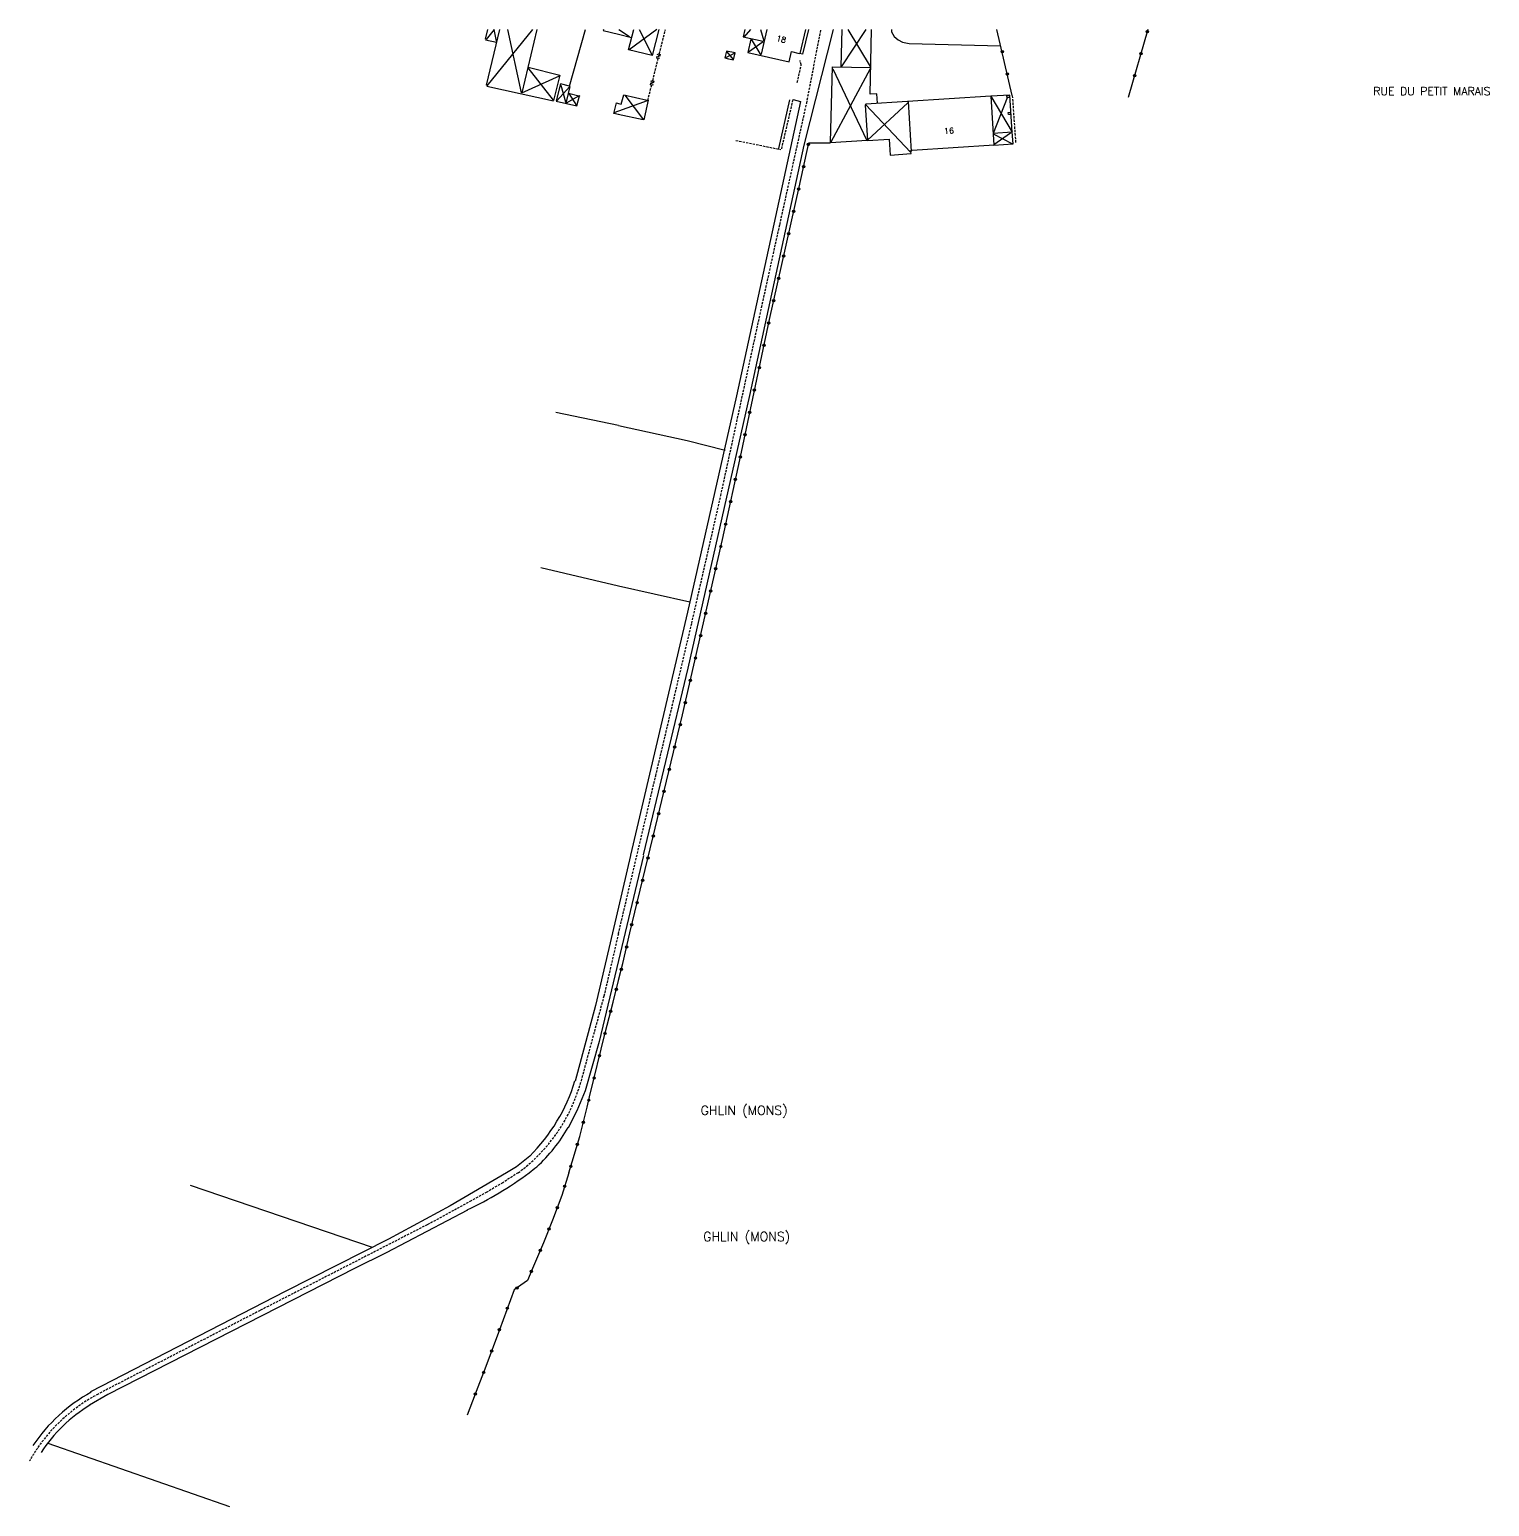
# Model space of a CAD drawing. Header units: millimetres. Extents: x 115017 to 116000, y 128154 to 129000.
# Drawn here: x 115371.2 to 115690.6, y 128677 to 129000 of the extents above; entities that cross this region are included whole.
import ezdxf
from ezdxf.enums import TextEntityAlignment as Align

# ---------------------------------------------------------------- set-up
doc = ezdxf.new("R2010")
doc.units = ezdxf.units.MM
doc.linetypes.add('DASHED', pattern=[0.75, 0.5, -0.25])
for name, color, linetype in [('W0001', 6, 'DASHED'), ('W0008', 7, 'CONTINUOUS'), ('W0100', 7, 'CONTINUOUS'), ('W0112', 1, 'DASHED'), ('W0310', 3, 'CONTINUOUS'), ('W0322', 7, 'CONTINUOUS'), ('W0980', 7, 'CONTINUOUS'), ('W0989', 7, 'CONTINUOUS'), ('W0991', 7, 'CONTINUOUS')]:
    doc.layers.add(name, color=color, linetype=linetype)
doc.styles.get("Standard").update_dxf_attribs({"font": 'romans.shx', "width": 0.85})

msp = doc.modelspace()

# ---------------------------------------------------------------- linework, layer by layer
at = {"layer": 'W0001'}
msp.add_lwpolyline([(115500, 128802.28), (115508.17, 128836.82), (115516.04, 128870.17), (115522.4, 128898.09), (115531.32, 128939.24), (115535.32, 128957.39), (115541.19, 128983.95), (115544.32, 129000)], dxfattribs=at)
for points in [[(115500, 128802.28), (115496.83, 128788.65), (115491.78, 128769.9, -0.169723), (115478.08, 128750)], [(115478.08, 128750), (115474.72, 128747.83), (115471.19, 128745.75), (115467.76, 128743.87), (115464.58, 128742.09), (115461.28, 128740.3), (115458.19, 128738.64), (115421.63, 128719.89), (115386.15, 128701.6, 0.121155), (115372.92, 128689.8, 0.021643), (115371.17, 128686.98, 2.912294)]]:
    msp.add_lwpolyline(points, format="xyb", dxfattribs=at)
at = {"layer": 'W0008'}
for points in [[(115546.98, 129000), (115540.58, 128974.77), (115528.69, 128919.96)], [(115538.18, 128984.44), (115538.26, 128984.71), (115539.83, 128984.28), (115525.87, 128919.94)], [(115525.87, 128919.94), (115515.12, 128872.59)], [(115528.69, 128919.96), (115515.19, 128860.33)], [(115515.12, 128872.59), (115502.63, 128819.44)], [(115515.19, 128860.33), (115505.44, 128819.51)], [(115505.46, 128819.42), (115500, 128796.39)], [(115502.65, 128819.37), (115500, 128808.11)], [(115500, 128808.11), (115494.96, 128786.61), (115490.55, 128770.03)], [(115500, 128796.39), (115495.81, 128778.67), (115492.72, 128767.95), (115490.94, 128763.56), (115489.03, 128759.82)], [(115480.62, 128753.63), (115477.69, 128751.28), (115475.51, 128750)], [(115475.51, 128750), (115463.22, 128742.8), (115449.73, 128735.5), (115427.09, 128724.04), (115384.53, 128702.05)], [(115466.97, 128741.84), (115449.22, 128732.48), (115442.24, 128729.03), (115388.29, 128701.52), (115384.31, 128699.17)]]:
    msp.add_lwpolyline(points, dxfattribs=at)
for centre, radius, start, end in [((115452.64, 128781.65), 39.58, 314.9297, 343.0053), ((115456.72, 128778.76), 37.43, 312.7972, 329.6965), ((115433.79, 128812.36), 77.89, 295.1841, 306.8145), ((115433.59, 128812.66), 78.25, 306.7969, 308.3588), ((115403.23, 128668.82), 38.04, 119.2616, 145.5059), ((115401.26, 128670.99), 32.83, 120.9455, 147.1324)]:
    msp.add_arc(centre, radius, start, end, dxfattribs=at)
at = {"layer": 'W0100'}
for points in [[(115470.92, 128997.89), (115471.45, 129000)], [(115472.8, 129000.03), (115471.04, 128997.82)], [(115474.02, 129000), (115471.07, 128987.85)], [(115481.23, 129000), (115471.24, 128987.73)], [(115472.76, 129000), (115473.26, 128997.51)], [(115475.77, 129000), (115478.74, 128986.17)], [(115482.16, 129000), (115478.84, 128986.17)], [(115496.71, 129000), (115496.64, 128999.79), (115500, 128998.98)], [(115500, 128998.98), (115502.84, 128998.27)], [(115500.06, 129000), (115502.43, 128998.51)], [(115508.86, 129000), (115507.38, 128994.34), (115502.23, 128995.59), (115503.4, 129000)], [(115508.4, 129000), (115502.33, 128995.62)], [(115504.53, 129000), (115507.35, 128994.57)], [(115527.65, 129000), (115527.28, 128998.42), (115531.69, 128997.46)], [(115528.87, 129000), (115527.45, 128998.36)], [(115531.1, 129000), (115531.8, 128997.56)], [(115532.5, 129000), (115531.25, 128994.64)], [(115540.97, 129000), (115539.72, 128994.8)], [(115548.88, 129000), (115548.68, 128991.91)], [(115554.11, 129000), (115548.77, 128991.88)], [(115550.23, 129000), (115555.08, 128991.95)], [(115556.71, 128983.94), (115556.57, 128985.99), (115555.05, 128985.9), (115555.38, 129000)], [(115470.96, 128997.81), (115473.31, 128997.23)], [(115528.96, 128997.95), (115528.3, 128995.03), (115537.37, 128992.98), (115537.87, 128995.2), (115539.56, 128994.8)], [(115531.66, 128997.36), (115528.45, 128995.05)], [(115529.08, 128997.95), (115531.16, 128994.42)], [(115525.34, 128994.8), (115523.4, 128993.83)], [(115523.71, 128995.18), (115525.11, 128993.44)], [(115487.05, 128989.82), (115478.8, 128986.1)], [(115480.19, 128991.67), (115485.76, 128984.58)], [(115480.23, 128991.8), (115487.16, 128990.04), (115485.78, 128984.51)], [(115546.41, 128975.43), (115546.81, 128991.84), (115555.15, 128991.71)], [(115555.08, 128991.41), (115546.51, 128975.37)], [(115546.89, 128991.47), (115554.3, 128975.91)], [(115471.21, 128987.62), (115485.78, 128984.47)], [(115489.31, 128987.67), (115487.35, 128988.15), (115486.38, 128984.43)], [(115486.39, 128984.36), (115490.92, 128983.35), (115491.46, 128985.5), (115491.65, 128985.6)], [(115489.41, 128987.6), (115486.47, 128984.37)], [(115487.44, 128987.89), (115488.41, 128984.2)], [(115489.41, 128987.6), (115488.56, 128984.24)], [(115489.09, 128986.12), (115491.31, 128985.53)], [(115489.17, 128986.01), (115490.83, 128983.38)], [(115500, 128983.88), (115500.64, 128983.74), (115501.2, 128985.75), (115506.31, 128984.55)], [(115501.39, 128985.65), (115505.48, 128980.31)], [(115586.17, 128977.57), (115585.65, 128985.7), (115581.47, 128985.43), (115586.17, 128977.57)], [(115488.51, 128984.27), (115488.51, 128983.95)], [(115491.24, 128985.44), (115488.55, 128983.94)], [(115500, 128981.44), (115498.97, 128981.66), (115499.55, 128983.97), (115500, 128983.88)], [(115506.3, 128984.41), (115500, 128982.15)], [(115506.51, 128984.6), (115505.54, 128980.25)], [(115581.47, 128985.43), (115554.13, 128983.72), (115554.01, 128983.48), (115554.49, 128975.85)], [(115554.1, 128983.56), (115563.9, 128973.18)], [(115563.34, 128983.99), (115554.49, 128975.86)], [(115563.38, 128984.26), (115564.03, 128973.34)], [(115581.47, 128985.43), (115582.11, 128974.77), (115586.35, 128975.03), (115586.17, 128977.57)], [(115585.05, 128985.09), (115582.01, 128977.31)], [(115500, 128982.15), (115499.02, 128981.8)], [(115505.45, 128980.27), (115499.96, 128981.45)], [(115554.52, 128975.79), (115559.26, 128976.06), (115559.48, 128972.57), (115564.05, 128972.88), (115564.01, 128973.31)], [(115586.17, 128977.57), (115582.01, 128977.31)], [(115585.82, 128977.36), (115582.14, 128974.84)], [(115582.14, 128977.17), (115586.11, 128975.13)], [(115554.42, 128975.79), (115546.42, 128975.28)], [(115582.18, 128974.77), (115564.27, 128973.6), (115563.72, 128973.41)]]:
    msp.add_lwpolyline(points, dxfattribs=at)
msp.add_lwpolyline([(115525.51, 128994.9), (115523.65, 128995.32), (115523.32, 128993.81), (115524.07, 128993.59), (115525.19, 128993.4), (115525.51, 128994.9)], close=True, dxfattribs=at)
at = {"layer": 'W0112'}
for p, q in [((115508.4, 128993.74), (115508.63, 128994.71)), ((115508.88, 128993.62), (115508.4, 128993.74)), ((115508.63, 128994.71), (115509.11, 128994.59)), ((115509.11, 128994.59), (115508.88, 128993.62)), ((115507, 128987.9), (115507.23, 128988.88)), ((115507.23, 128988.88), (115507.72, 128988.76)), ((115507.48, 128987.79), (115507, 128987.9)), ((115507.72, 128988.76), (115507.48, 128987.79)), ((115585.01, 128985.59), (115585.51, 128985.63)), ((115585.05, 128985.09), (115585.01, 128985.59)), ((115585.51, 128985.63), (115585.55, 128985.13)), ((115585.55, 128985.13), (115585.05, 128985.09)), ((115585.29, 128981.91), (115585.79, 128981.93)), ((115585.31, 128981.41), (115585.29, 128981.91)), ((115585.81, 128981.43), (115585.31, 128981.41)), ((115585.79, 128981.93), (115585.81, 128981.43))]:
    msp.add_line(p, q, dxfattribs=at)
for points in [[(115506.44, 128984.52), (115510.28, 129000)], [(115539.14, 128988.45), (115540.02, 128992.35), (115539.74, 128993.24)], [(115586.17, 128985.56), (115586.91, 128975.28)], [(115535.72, 128973.94), (115538.18, 128984.48)], [(115525.72, 128975.79), (115535.56, 128973.77)]]:
    msp.add_lwpolyline(points, dxfattribs=at)
at = {"layer": 'W0310'}
for points in [[(115489.31, 128987.67), (115492.78, 129000)], [(115535.07, 128974.03), (115537.52, 128984.62)]]:
    msp.add_lwpolyline(points, dxfattribs=at)
at = {"layer": 'W0322'}
for points in [[(115586.18, 128985.63), (115582.83, 129000.03)], [(115615.84, 129000), (115611.56, 128985.13)], [(115500, 128792.1), (115500.96, 128795.78), (115502.5, 128802.47), (115507.54, 128823.24), (115514.04, 128850.13), (115522.77, 128888.53), (115526.9, 128907.61), (115533.05, 128936.61), (115539.55, 128965.52), (115541.63, 128975.22), (115546.31, 128975.22)], [(115489.17, 128750), (115491.55, 128757.93), (115493.17, 128764.33), (115493.7, 128766.63), (115497.08, 128780.57), (115498.83, 128787.31), (115500, 128792.06)], [(115489.17, 128750), (115487.64, 128745), (115485.55, 128739.61), (115483.61, 128734.65), (115481.45, 128729.55), (115480.08, 128726.45), (115477.2, 128724.37), (115473.96, 128715.67), (115471.01, 128707.62), (115469.28, 128703.09), (115466.91, 128696.98)]]:
    msp.add_lwpolyline(points, dxfattribs=at)
for centre, radius in [((115615.71, 128999.55), 0.25), ((115615.71, 128999.55), 0.15), ((115583.97, 128995.16), 0.25), ((115583.97, 128995.16), 0.15), ((115614.33, 128994.74), 0.25), ((115614.33, 128994.74), 0.15), ((115585.1, 128990.29), 0.25), ((115585.1, 128990.29), 0.15), ((115612.94, 128989.94), 0.25), ((115612.94, 128989.94), 0.15), ((115541.56, 128974.91), 0.25), ((115541.56, 128974.91), 0.15), ((115540.51, 128970.02), 0.25), ((115540.51, 128970.02), 0.15), ((115539.46, 128965.13), 0.25), ((115539.46, 128965.13), 0.15), ((115538.36, 128960.25), 0.25), ((115538.36, 128960.25), 0.15), ((115537.26, 128955.37), 0.25), ((115537.26, 128955.37), 0.15), ((115536.17, 128950.49), 0.25), ((115536.17, 128950.49), 0.15), ((115535.07, 128945.62), 0.25), ((115535.07, 128945.62), 0.15), ((115533.98, 128940.74), 0.25), ((115533.98, 128940.74), 0.15), ((115532.89, 128935.86), 0.25), ((115532.89, 128935.86), 0.15), ((115531.85, 128930.97), 0.25), ((115531.85, 128930.97), 0.15), ((115530.81, 128926.08), 0.25), ((115530.81, 128926.08), 0.15), ((115529.77, 128921.18), 0.25), ((115529.77, 128921.18), 0.15), ((115528.74, 128916.29), 0.25), ((115528.74, 128916.29), 0.15), ((115527.7, 128911.4), 0.25), ((115527.7, 128911.4), 0.15), ((115526.66, 128906.51), 0.25), ((115526.66, 128906.51), 0.15), ((115525.6, 128901.63), 0.25), ((115525.6, 128901.63), 0.15), ((115524.54, 128896.74), 0.25), ((115524.54, 128896.74), 0.15), ((115523.49, 128891.85), 0.25), ((115523.49, 128891.85), 0.15), ((115522.41, 128886.97), 0.25), ((115522.41, 128886.97), 0.15), ((115521.3, 128882.09), 0.25), ((115521.3, 128882.09), 0.15), ((115520.2, 128877.22), 0.25), ((115520.2, 128877.22), 0.15), ((115519.09, 128872.34), 0.25), ((115519.09, 128872.34), 0.15), ((115517.98, 128867.47), 0.25), ((115517.98, 128867.47), 0.15), ((115516.87, 128862.59), 0.25), ((115516.87, 128862.59), 0.15), ((115515.76, 128857.71), 0.25), ((115515.76, 128857.71), 0.15), ((115514.65, 128852.84), 0.25), ((115514.65, 128852.84), 0.15), ((115513.52, 128847.97), 0.25), ((115513.52, 128847.97), 0.15), ((115512.34, 128843.11), 0.25), ((115512.34, 128843.11), 0.15), ((115511.17, 128838.25), 0.25), ((115511.17, 128838.25), 0.15), ((115509.99, 128833.39), 0.25), ((115509.99, 128833.39), 0.15), ((115508.82, 128828.53), 0.25), ((115508.82, 128828.53), 0.15), ((115507.64, 128823.67), 0.25), ((115507.64, 128823.67), 0.15), ((115506.47, 128818.81), 0.25), ((115506.47, 128818.81), 0.15), ((115505.29, 128813.95), 0.25), ((115505.29, 128813.95), 0.15), ((115504.11, 128809.09), 0.25), ((115504.11, 128809.09), 0.15), ((115502.93, 128804.23), 0.25), ((115502.93, 128804.23), 0.15), ((115501.79, 128799.37), 0.25), ((115501.79, 128799.37), 0.15), ((115500.63, 128794.5), 0.25), ((115500.63, 128794.5), 0.15), ((115499.53, 128790.14), 0.25), ((115499.53, 128790.14), 0.15), ((115498.3, 128785.29), 0.25), ((115498.3, 128785.29), 0.15), ((115497.05, 128780.45), 0.25), ((115497.05, 128780.45), 0.15), ((115495.87, 128775.59), 0.25), ((115495.87, 128775.59), 0.15), ((115494.7, 128770.73), 0.25), ((115494.7, 128770.73), 0.15), ((115493.53, 128765.87), 0.25), ((115493.53, 128765.87), 0.15), ((115492.33, 128761.02), 0.25), ((115492.33, 128761.02), 0.15), ((115491.02, 128756.19), 0.25), ((115491.02, 128756.19), 0.15), ((115489.59, 128751.4), 0.25), ((115489.59, 128751.4), 0.15), ((115488.27, 128747.06), 0.25), ((115488.27, 128747.06), 0.15), ((115486.61, 128742.35), 0.25), ((115486.61, 128742.35), 0.15), ((115484.8, 128737.69), 0.25), ((115484.8, 128737.69), 0.15), ((115482.93, 128733.05), 0.25), ((115482.93, 128733.05), 0.15), ((115480.96, 128728.45), 0.25), ((115480.96, 128728.45), 0.15), ((115477.8, 128724.8), 0.25), ((115477.8, 128724.8), 0.15), ((115475.72, 128720.38), 0.25), ((115475.72, 128720.38), 0.15), ((115473.97, 128715.69), 0.25), ((115473.97, 128715.69), 0.15), ((115472.25, 128711), 0.25), ((115472.25, 128711), 0.15), ((115470.51, 128706.31), 0.25), ((115470.51, 128706.31), 0.15), ((115468.72, 128701.64), 0.25), ((115468.72, 128701.64), 0.15)]:
    msp.add_circle(centre, radius, dxfattribs=at)
at = {"layer": 'W0989'}
for points in [[(115541.56, 129000), (115540.31, 128994.61), (115539.61, 128994.77)], [(115559.72, 129000), (115559.76, 128999.52), (115560.35, 128998.49), (115561.19, 128997.76), (115562.15, 128997.28), (115563.62, 128996.97), (115583.6, 128996.46)], [(115500, 128913.41), (115486.31, 128916.27)], [(115500, 128913.41), (115515.03, 128910.14)], [(115515.03, 128910.14), (115523.34, 128908.04)], [(115483.01, 128882.4), (115500, 128878.38)], [(115500, 128878.38), (115515.65, 128874.85)], [(115406.3, 128747.32), (115446.14, 128733.76)], [(115375.18, 128690.87), (115414.9, 128677.01)]]:
    msp.add_lwpolyline(points, dxfattribs=at)

# ---------------------------------------------------------------- texts
at = {"layer": 'W0980'}
for p in [(115527.51, 128763.52), (115528.07, 128735.9)]:
    msp.add_text('GHLIN (MONS)', height=2, dxfattribs=at).set_placement(p, align=Align.MIDDLE)
at = {"layer": 'W0989'}
msp.add_text('RUE DU PETIT MARAIS', height=1.75, dxfattribs=at).set_placement((115677.97, 128986.55), align=Align.MIDDLE)
at = {"layer": 'W0991'}
for s, rotation, p in [('18', 346.0004, (115535.63, 128997.92)), ('16', 3.6856, (115572.33, 128977.9))]:
    msp.add_text(s, height=1.25, rotation=rotation, dxfattribs=at).set_placement(p, align=Align.MIDDLE)

doc.saveas('drawing.dxf')
